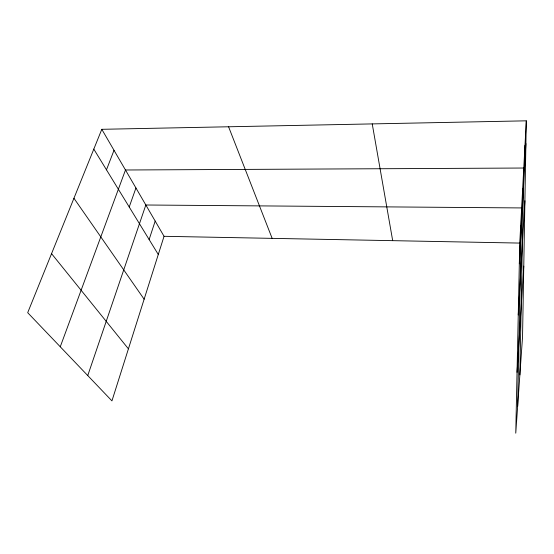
<?xml version="1.0" encoding="UTF-8"?>
<svg xmlns="http://www.w3.org/2000/svg" width="554" height="554" viewBox="0 0 554 554"><rect width="100%" height="100%" fill="white"/><g stroke="black" fill="none" stroke-linecap="round" stroke-linejoin="round"><path stroke-width="0.83" d="M526.3 120.827L522.54 336.95L515.76 433.173L519.756 243.081L526.3 120.827L101.804 129.311L27.7 312.685L111.943 400.888L164.046 236.302L101.804 129.311M522.249 210.368L522.671 188.637M519.867 374.906L523.772 168.028L125.474 169.995L60.261 346.776M524.583 167.717L524.991 145.28M520.234 247.077L520.67 226.046M517.658 406.2L521.639 207.937L145.834 205.001L87.754 375.564M519.327 263.759L525.905 143.611M518.246 314.949L524.908 200.756M517.041 372.336L523.772 266.114M149.13 239.529L155.189 221.074M129.22 206.988L135.945 188M106.479 169.822L114.013 150.293M164.046 236.302L519.756 243.081M51.557 253.656L128.417 348.847M73.938 198.263L144.13 299.215M93.806 149.109L158.285 254.494M228.58 126.776L272.139 238.358M372.233 123.909L392.689 240.658"/></g></svg>
